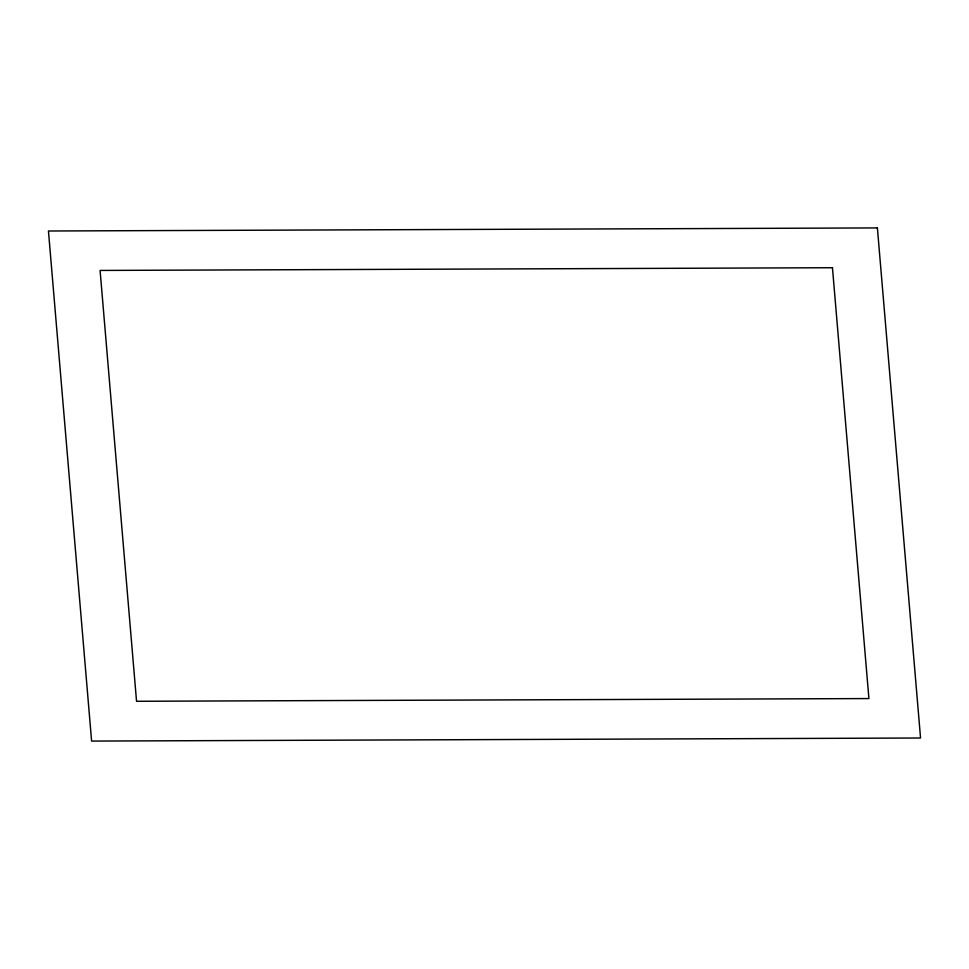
<?xml version="1.0" encoding="UTF-8"?>
<svg xmlns="http://www.w3.org/2000/svg" width="969" height="969" viewBox="0 0 969 969"><rect width="100%" height="100%" fill="white"/><g stroke="black" fill="none" stroke-linecap="round" stroke-linejoin="round"><path stroke-width="1.45" d="M877.393 227.921L48.45 230.997L91.607 741.079L920.55 738.003L877.393 227.921M832.456 267.723L100.086 270.436L136.544 701.277L868.914 698.564L832.456 267.723"/></g></svg>
